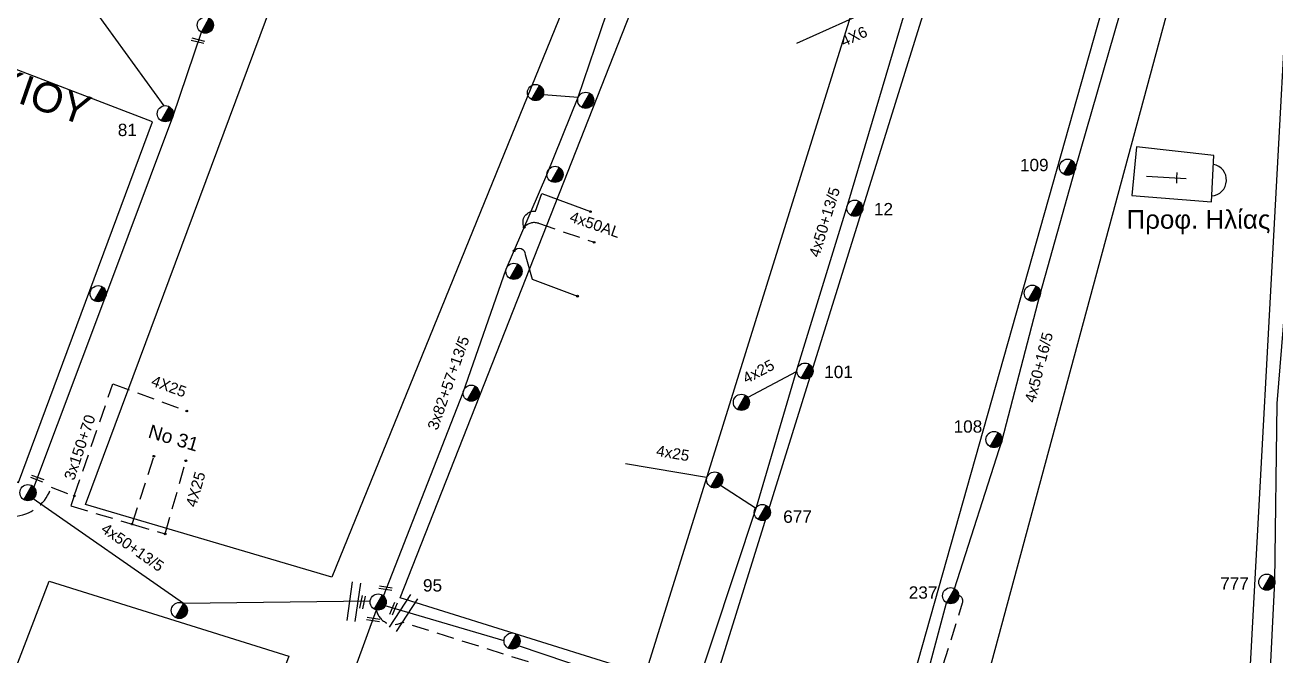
# Model space of a CAD drawing. Header units: millimetres. Extents: x 1421 to 7547, y 822 to 1873.
# Drawn here: x 6542.3 to 6724.9, y 973.6 to 1065.7 of the extents above; entities that cross this region are included whole.
import ezdxf
from ezdxf.enums import TextEntityAlignment as Align

# ---------------------------------------------------------------- set-up
doc = ezdxf.new("R2010")
doc.units = ezdxf.units.MM
doc.linetypes.add('DASHED', pattern=[19.05, 12.7, -6.35])
doc.layers.get('0').update_dxf_attribs({"lineweight": 30})
for name, color, linetype, lineweight in [('3x48+38', 7, 'Continuous', 30), ('3x82+57+13_5', 7, 'Continuous', 30), ('4x16CU', 7, 'Continuous', 30), ('4x50+13_5', 7, 'Continuous', 30), ('4x50+16_5', 7, 'Continuous', 30), ('TEXT_ΚΑΛΩΔΙΩΝ', 7, 'Continuous', 30), ('Άγνωστο εναέριο καλώδιο', 7, 'Continuous', 30), ('Γυμνά εναέρια ΧΤ και ΦΟΠ (3Φ)   4x50+16AL', 7, 'Continuous', 30), ('Εναέρια παροχή ΧΤ 4x25', 7, 'SYN_LINE', 30), ('Καλώδια ΧΤ   3x150+70AL', 7, 'DASHED', 30), ('Καλώδια ΧΤ   3x150AL+50CU', 7, 'DASHED', 30), ('Μηχανική τομή', 7, 'Continuous', 30), ('Στύλος ΦΜ', 7, 'Continuous', 30), ('Στύλος ΦΜ @ 1', 7, 'Continuous', 30), ('ΣΥΝ.ΚΑΛ4Χ6', 7, 'YPARXSK3X70+54', 30), ('Συνδέσεις', 7, 'Continuous', 30), ('Τομή', 7, 'Continuous', 30), ('Υπόβαθρο ΔΕΗ', 7, 'Continuous', 30), ('Υπόγεια Καλώδια Δικτύου ΧΤ   .10', 7, 'DASHED', 30), ('Υπόγεια Καλώδια Δικτύου ΧΤ   .15', 7, 'DASHED', 30), ('Υπόγεια Καλώδια Δικτύου ΧΤ  4X25', 7, 'DASHED', 30), ('Υπόγεια Καλώδια Δικτύου ΧΤ  4x50AL', 7, 'DASHED', 30)]:
    doc.layers.add(name, color=color, linetype=linetype, lineweight=lineweight)
doc.styles.add('arial', font='arial.ttf')
doc.styles.get("Standard").update_dxf_attribs({"font": 'arial.ttf'})
doc.linetypes.add('SYN_LINE', pattern='A,0.5,-0.0001,["/\\/\\/\\/",Standard,S=0.1,R=0,X=0,Y=-0.05],-0.25', length=0.7501)
doc.linetypes.add('YPARXSK3X70+54', pattern='A,2.5,[131,ltypeshp.shx,S=1,R=0,X=-9e-10,Y=0],-1e-11,[131,ltypeshp.shx,S=-1,R=180,X=2,Y=0],-4.1,[131,ltypeshp.shx,S=1,R=0,X=-0.1,Y=0],-1.9,2,0', length=10.5)

# ---------------------------------------------------------------- blocks, each defined once
blk = doc.blocks.new('ΥΠΑΡΧΩΝ ΤΣΙΜΕΝΤΕΝΙΟΣ ΣΤΥΛΟΣ')
at = {"layer": 'Στύλος ΦΜ'}
blk.add_hatch(color=7, dxfattribs=at).paths.add_polyline_path([(-1.29, -2.28, 0.574793), (2.62, 0, 0.268822), (1.3, 2.27)])
at = {"layer": 'Στύλος ΦΜ', "color": 7}
blk.add_line((-1.29, -2.28), (1.3, 2.27), dxfattribs=at)
blk.add_circle((0, 0), 2.62, dxfattribs=at)
at = {"layer": 'Στύλος ΦΜ', "flags": 4}
for tag, p in [('ΑΡΙΘΜΟΣ', (-4.68, 8.05)), ('ΤΥΠΟΣ', (-4.91, 3.03))]:
    blk.add_attdef(tag, p, '', height=4, dxfattribs=at)
blk = doc.blocks.new('ΜΗΧΑΝΙΚΗ ΤΟΜΗ')
at = {"layer": 'Μηχανική τομή', "lineweight": -3, "ltscale": 40}
for p, q in [((-3.78, 1.15), (3.8, 1.15)), ((3.8, -0.4), (-3.78, -0.4))]:
    blk.add_line(p, q, dxfattribs=at)
blk = doc.blocks.new('ΤΟΜΗ')
at = {"layer": 'Τομή', "lineweight": -3, "ltscale": 40}
for p, q in [((-11.37, 1.1), (11.37, 1.1)), ((11.37, -3.57), (-11.37, -3.57))]:
    blk.add_line(p, q, dxfattribs=at)
blk = doc.blocks.new('_ΣΥΝΔΕΣΗ')
at = {"layer": 'Συνδέσεις', "linetype": 'SYN_LINE', "ltscale": 40}
blk.add_hatch(color=256, dxfattribs=at).paths.add_polyline_path([(0.5, -0.01, 1), (-0.5, -0.01, 1)])
at = {"layer": 'Συνδέσεις'}
blk.add_circle((0, -0.01), 0.5, dxfattribs=at)

msp = doc.modelspace()

# ---------------------------------------------------------------- linework, layer by layer
at = {"layer": '3x48+38', "color": 173, "lineweight": -3, "ltscale": 0.2}
for points in [[(6612.3, 975.76), (6594.96, 980.89)], [(6639.63, 966.54), (6614.44, 975.06)]]:
    msp.add_lwpolyline(points, dxfattribs=at)
at = {"layer": '3x82+57+13_5', "color": 133, "lineweight": -3, "ltscale": 0.2}
for points in [[(6623.15, 1055.14), (6628.11, 1069.83)], [(6594.7, 982.31), (6606.34, 1012.05), (6612.61, 1030.05), (6618.57, 1043.83), (6623.15, 1055.14)]]:
    msp.add_lwpolyline(points, dxfattribs=at)
at = {"layer": '4x16CU', "color": 133, "lineweight": -3, "ltscale": 0.2}
for points in [[(6615.25, 1036.15, -0.597801), (6616.88, 1038.5), (6617.82, 1041.11), (6624.92, 1038.45)], [(6613.78, 1032.73, -0.751118), (6615.38, 1032.18), (6616.41, 1028.59), (6623.05, 1026.1)]]:
    msp.add_lwpolyline(points, format="xyb", dxfattribs=at)
at = {"layer": '4x50+13_5', "color": 1, "lineweight": -3, "ltscale": 0.2}
for points in [[(6604.87, 867.27), (6613.76, 894.93), (6621.98, 918.8), (6630.21, 942.14), (6639.63, 966.54), (6649.16, 995.31), (6655.14, 1015.5), (6662.51, 1039.52), (6671.74, 1070.54), (6673.25, 1092.76)], [(6592.74, 981.56), (6565.47, 981.22), (6543.53, 996.52)]]:
    msp.add_lwpolyline(points, dxfattribs=at)
at = {"layer": '4x50+13_5', "color": 133, "lineweight": -3, "ltscale": 0.2}
msp.add_lwpolyline([(6558.1, 885.65), (6567.35, 910.86), (6575.15, 931.37), (6584.61, 955.58), (6590.66, 972.03), (6593.66, 980.29)], dxfattribs=at)
at = {"layer": '4x50+16_5', "color": 5, "lineweight": -3, "ltscale": 0.2}
for points in [[(6678.12, 983.38), (6685.05, 1005.08), (6690.64, 1026.37), (6695.7, 1044.46), (6702.32, 1067.41), (6708.26, 1091.38), (6710.05, 1099.38)], [(6669.94, 955.02), (6676.96, 981.34)]]:
    msp.add_lwpolyline(points, dxfattribs=at)
at = {"layer": 'Άγνωστο εναέριο καλώδιο', "color": 27, "linetype": 'SYN_LINE', "lineweight": -3, "ltscale": 10}
msp.add_lwpolyline([(6562.65, 1053.91), (6549.94, 1071.44)], dxfattribs=at)
at = {"layer": 'Άγνωστο εναέριο καλώδιο', "color": 133, "lineweight": -3, "ltscale": 0.2}
msp.add_lwpolyline([(6618.06, 1055.57), (6623.15, 1055.14)], dxfattribs=at)
at = {"layer": 'Γυμνά εναέρια ΧΤ και ΦΟΠ (3Φ)   4x50+16AL', "color": 27, "lineweight": -3, "ltscale": 0.2}
for points in [[(6715.31, 851.6), (6716.87, 874.09), (6719.45, 898.69), (6722.2, 942.46), (6723.27, 952.14), (6724.89, 984.44), (6725.25, 1010.43), (6728.17, 1046.11), (6738.9, 1073.81)], [(6543.64, 998.18), (6554.16, 1026.17), (6563.92, 1052.31), (6568.09, 1064.66)]]:
    msp.add_lwpolyline(points, dxfattribs=at)
at = {"layer": 'Εναέρια παροχή ΧΤ 4x25', "color": 1, "linetype": 'SYN_LINE', "lineweight": -3, "ltscale": 10}
for points in [[(6655, 1015.04), (6647.92, 1011.31)], [(6641.88, 999.63), (6630.05, 1001.63)], [(6643.94, 998.48), (6649.06, 995.19)]]:
    msp.add_lwpolyline(points, dxfattribs=at)
at = {"layer": 'Καλώδια ΧΤ   3x150+70AL', "color": 27, "lineweight": -3, "ltscale": 0.2}
for points in [[(6549.53, 996.93), (6555.17, 1013.29)], [(6549.53, 996.93), (6549, 995.47), (6557.96, 992.82)], [(6557.96, 992.82), (6562.81, 991.39)]]:
    msp.add_lwpolyline(points, dxfattribs=at)
at = {"layer": 'Καλώδια ΧΤ   3x150AL+50CU', "color": 5, "lineweight": -3, "ltscale": 0.2}
msp.add_lwpolyline([(6687.87, 952.94), (6687.19, 951.28), (6671.9, 957.72), (6679.29, 981.31, 0.410708), (6678.71, 982.43, 15.077183)], format="xyb", dxfattribs=at)
at = {"layer": 'Καλώδια ΧΤ   3x150AL+50CU', "color": 151, "lineweight": -3, "ltscale": 0.2}
msp.add_lwpolyline([(6691.21, 951.57), (6689.17, 946.33), (6674.37, 952.07, -0.366495), (6663.99, 953.63), (6640.32, 962.46, -0.284131), (6637.69, 965.85), (6597.44, 978.48, -0.508514), (6593.66, 980.29, -12.225483)], format="xyb", dxfattribs=at)
at = {"layer": 'ΣΥΝ.ΚΑΛ4Χ6', "color": 1, "linetype": 'SYN_LINE', "lineweight": -3, "ltscale": 20}
msp.add_lwpolyline([(6671.74, 1070.54), (6655.02, 1062.99)], dxfattribs=at)
at = {"layer": 'Υπόβαθρο ΔΕΗ', "lineweight": -3, "ltscale": 0.2}
for points in [[(6551.15, 995.68), (6583.66, 1082.89), (6612.87, 1123.52), (6640.25, 1115.59), (6587.17, 985.08), (6551.15, 995.68)], [(6597.12, 982.03), (6648.57, 1112.63), (6675, 1105.73), (6632.9, 970.87), (6597.12, 982.03)], [(6641.99, 966.11), (6684.8, 1103.33), (6706.12, 1090.88), (6668.04, 956.04), (6641.99, 966.11)], [(6679, 955.79), (6713.61, 1083.92), (6716.32, 1085), (6727.15, 1079.74), (6719.69, 942.73), (6707.7, 942.15), (6679, 955.79)], [(6508.39, 1011.12), (6541.4, 998.89), (6560.97, 1051.57), (6526.03, 1064.93), (6508.39, 1011.12)], [(6706.16, 1043.61), (6711.95, 1043.29)], [(6710.55, 1043.37), (6710.51, 1042.58)], [(6710.59, 1044.15), (6710.55, 1043.37)], [(6545.85, 984.49), (6580.85, 973.51), (6550.74, 891.59), (6515.89, 906.58), (6545.85, 984.49)]]:
    msp.add_lwpolyline(points, dxfattribs=at)
msp.add_lwpolyline([(6704.68, 1047.9), (6704.03, 1040.82), (6715.63, 1039.88), (6716, 1046.66)], close=True, dxfattribs=at)
msp.add_arc((6715.51, 1043.05), 2.32, 274.1941, 79.6456, dxfattribs=at)
at = {"layer": 'Υπόγεια Καλώδια Δικτύου ΧΤ   .10', "color": 27, "lineweight": -3, "ltscale": 0.2}
msp.add_lwpolyline([(6537.09, 983.23), (6541.16, 993.99, 0.288556), (6546.17, 998.19), (6549.53, 996.93)], format="xyb", dxfattribs=at)
at = {"layer": 'Υπόγεια Καλώδια Δικτύου ΧΤ   .15', "color": 27, "lineweight": -3, "ltscale": 0.2}
msp.add_lwpolyline([(6557.96, 992.82), (6561.16, 1002.73)], dxfattribs=at)
at = {"layer": 'Υπόγεια Καλώδια Δικτύου ΧΤ  4X25', "color": 27, "lineweight": -3, "ltscale": 0.2}
for points in [[(6555.17, 1013.29), (6565.96, 1009.32)], [(6562.81, 991.39), (6565.82, 1002.07)]]:
    msp.add_lwpolyline(points, dxfattribs=at)
at = {"layer": 'Υπόγεια Καλώδια Δικτύου ΧΤ  4x50AL', "color": 133, "lineweight": -3, "ltscale": 0.2}
msp.add_lwpolyline([(6615.25, 1036.15, -0.307034), (6617.33, 1036.74), (6625.46, 1033.97)], format="xyb", dxfattribs=at)

# ---------------------------------------------------------------- block references
at = {"layer": 'Μηχανική τομή', "lineweight": -3}
for p, xscale, yscale, zscale, rotation in [((6567.55, 1063.31), 0.2499999999999188, 0.2499999999999188, 0.2499999999999188, 345.2179764250674), ((6544.09, 999.38), 0.2499999999999189, 0.2499999999999189, 0.2499999999999189, 340.0346925906369), ((6591.72, 981.39), 0.2499999999999189, 0.2499999999999189, 0.2499999999999189, 78.82452460292886), ((6594.98, 983.36), 0.2499999999999189, 0.2499999999999189, 0.2499999999999189, 351.4365265243808), ((6596.23, 980.44), 0.2499999999999189, 0.2499999999999189, 0.2499999999999189, 67.38956875776564), ((6593.18, 978.78), 0.2499999999999189, 0.2499999999999189, 0.2499999999999189, 351.4365265243808)]:
    msp.add_blockref('ΜΗΧΑΝΙΚΗ ΤΟΜΗ', p, dxfattribs=dict(at, xscale=xscale, yscale=yscale, zscale=zscale, rotation=rotation))
at = {"layer": 'Στύλος ΦΜ @ 1', "lineweight": -3, "ltscale": 40}
ref = msp.add_blockref('ΥΠΑΡΧΩΝ ΤΣΙΜΕΝΤΕΝΙΟΣ ΣΤΥΛΟΣ', (6568.67, 1065.68), dxfattribs=dict(at, xscale=0.4499999999998181, yscale=0.4499999999998181, zscale=0.4499999999998181))
ref.add_attrib('ΤΥΠΟΣ', '843', (6562.87, 1070.9), dxfattribs={"layer": 'Στύλος ΦΜ', "height": 1.8, "flags": 4})
at = {"layer": 'Στύλος ΦΜ @ 1', "lineweight": -3, "ltscale": 40, "xscale": 0.4499999999998181, "yscale": 0.4499999999998181, "zscale": 0.4499999999998181}
for p in [(6616.91, 1055.83), (6624.24, 1054.7), (6619.75, 1043.88), (6613.75, 1029.73), (6553.02, 1026.46), (6689.47, 1026.54), (6607.51, 1011.93), (6646.98, 1010.6), (6643.08, 999.27), (6564.88, 980.2), (6613.48, 975.74)]:
    msp.add_blockref('ΥΠΑΡΧΩΝ ΤΣΙΜΕΝΤΕΝΙΟΣ ΣΤΥΛΟΣ', p, dxfattribs=at)
at = {"layer": 'Στύλος ΦΜ @ 1', "lineweight": -3, "ltscale": 40}
ref = msp.add_blockref('ΥΠΑΡΧΩΝ ΤΣΙΜΕΝΤΕΝΙΟΣ ΣΤΥΛΟΣ', (6562.82, 1052.74), dxfattribs=dict(at, xscale=0.4499999999998181, yscale=0.4499999999998181, zscale=0.4499999999998181))
ref.add_attrib('ΤΥΠΟΣ', '81', (6555.88, 1049.48), dxfattribs={"layer": 'Στύλος ΦΜ', "height": 1.8, "flags": 4})
ref = msp.add_blockref('ΥΠΑΡΧΩΝ ΤΣΙΜΕΝΤΕΝΙΟΣ ΣΤΥΛΟΣ', (6694.62, 1044.93), dxfattribs=dict(at, xscale=0.4499999999998181, yscale=0.4499999999998181, zscale=0.4499999999998181))
ref.add_attrib('ΤΥΠΟΣ', '109', (6687.66, 1044.35), dxfattribs={"layer": 'Στύλος ΦΜ', "height": 1.8, "flags": 4})
ref = msp.add_blockref('ΥΠΑΡΧΩΝ ΤΣΙΜΕΝΤΕΝΙΟΣ ΣΤΥΛΟΣ', (6663.54, 1038.94), dxfattribs=dict(at, xscale=0.4499999999998181, yscale=0.4499999999998181, zscale=0.4499999999998181))
ref.add_attrib('ΤΥΠΟΣ', '12', (6666.33, 1037.91), dxfattribs={"layer": 'Στύλος ΦΜ', "height": 1.8, "flags": 4})
ref = msp.add_blockref('ΥΠΑΡΧΩΝ ΤΣΙΜΕΝΤΕΝΙΟΣ ΣΤΥΛΟΣ', (6656.27, 1015.16), dxfattribs=dict(at, xscale=0.4499999999998181, yscale=0.4499999999998181, zscale=0.4499999999998181))
ref.add_attrib('ΤΥΠΟΣ', '101', (6659.07, 1014.14), dxfattribs={"layer": 'Στύλος ΦΜ', "height": 1.8, "flags": 4})
ref = msp.add_blockref('ΥΠΑΡΧΩΝ ΤΣΙΜΕΝΤΕΝΙΟΣ ΣΤΥΛΟΣ', (6683.88, 1005.16), dxfattribs=dict(at, xscale=0.4499999999998181, yscale=0.4499999999998181, zscale=0.4499999999998181))
ref.add_attrib('ΤΥΠΟΣ', '108', (6677.97, 1006.17), dxfattribs={"layer": 'Στύλος ΦΜ', "height": 1.8, "flags": 4})
ref = msp.add_blockref('ΥΠΑΡΧΩΝ ΤΣΙΜΕΝΤΕΝΙΟΣ ΣΤΥΛΟΣ', (6542.76, 997.41), dxfattribs=dict(at, xscale=0.4499999999998181, yscale=0.4499999999998181, zscale=0.4499999999998181))
ref.add_attrib('ΤΥΠΟΣ', '82', (6537.55, 1002.75), dxfattribs={"layer": 'Στύλος ΦΜ', "height": 1.8, "flags": 4})
ref = msp.add_blockref('ΥΠΑΡΧΩΝ ΤΣΙΜΕΝΤΕΝΙΟΣ ΣΤΥΛΟΣ', (6650.03, 994.52), dxfattribs=dict(at, xscale=0.4499999999998181, yscale=0.4499999999998181, zscale=0.4499999999998181))
ref.add_attrib('ΤΥΠΟΣ', '677', (6653.08, 993.01), dxfattribs={"layer": 'Στύλος ΦΜ', "height": 1.8, "flags": 4})
ref = msp.add_blockref('ΥΠΑΡΧΩΝ ΤΣΙΜΕΝΤΕΝΙΟΣ ΣΤΥΛΟΣ', (6593.92, 981.44), dxfattribs=dict(at, xscale=0.4499999999998181, yscale=0.4499999999998181, zscale=0.4499999999998181))
ref.add_attrib('ΤΥΠΟΣ', '95', (6600.46, 982.97), dxfattribs={"layer": 'Στύλος ΦΜ', "height": 1.8, "flags": 4})
ref = msp.add_blockref('ΥΠΑΡΧΩΝ ΤΣΙΜΕΝΤΕΝΙΟΣ ΣΤΥΛΟΣ', (6723.72, 984.34), dxfattribs=dict(at, xscale=0.4499999999998181, yscale=0.4499999999998181, zscale=0.4499999999998181))
ref.add_attrib('ΤΥΠΟΣ', '777', (6716.91, 983.24), dxfattribs={"layer": 'Στύλος ΦΜ', "height": 1.8, "flags": 4})
ref = msp.add_blockref('ΥΠΑΡΧΩΝ ΤΣΙΜΕΝΤΕΝΙΟΣ ΣΤΥΛΟΣ', (6677.54, 982.36), dxfattribs=dict(at, xscale=0.4499999999998181, yscale=0.4499999999998181, zscale=0.4499999999998181))
ref.add_attrib('ΤΥΠΟΣ', '237', (6671.42, 981.93), dxfattribs={"layer": 'Στύλος ΦΜ', "height": 1.8, "flags": 4})
at = {"layer": 'Συνδέσεις', "lineweight": -3, "xscale": 0.25, "yscale": 0.25, "zscale": 0.25}
for p in [(6624.92, 1038.45), (6615.25, 1036.15), (6625.46, 1033.97), (6613.78, 1032.73), (6623.05, 1026.1), (6565.96, 1009.33), (6561.16, 1002.73), (6565.82, 1002.07), (6549.53, 996.93), (6557.96, 992.82), (6562.81, 991.39)]:
    msp.add_blockref('_ΣΥΝΔΕΣΗ', p, dxfattribs=at)
at = {"layer": 'Τομή', "lineweight": -3, "xscale": 0.2499999999998872, "yscale": 0.2499999999998872, "zscale": 0.2499999999998872}
for p, rotation in [((6590.65, 981.43), 261.996206683505), ((6597.88, 979.66), 236.8707656334141)]:
    msp.add_blockref('ΤΟΜΗ', p, dxfattribs=dict(at, rotation=rotation))

# ---------------------------------------------------------------- texts
at = {"lineweight": -3, "ltscale": 40, "insert": (6530.32, 1062.7), "char_height": 4, "width": 51.144, "attachment_point": 1, "rotation": 340.8523, "style": 'arial'}
msp.add_mtext('{\\H1.083x;ΦΑΚΙΟΥ}', dxfattribs=at)
at = {"layer": 'TEXT_ΚΑΛΩΔΙΩΝ', "lineweight": -3, "ltscale": 0.2}
for s, rotation, p in [('4Χ6', 24.2787, (6663.41, 1064.04)), ('4x50+13/5', 72.9369, (6659.1, 1036.92)), ('4x50AL', 341.1541, (6625.6, 1036.56)), ('4x50+16/5', 75.3118, (6690.42, 1015.71)), ('3x82+57+13/5', 70.7636, (6604.17, 1013.43)), ('4x25', 27.7646, (6649.46, 1015.11)), ('4X25', 339.8456, (6563.36, 1012.94)), ('3x150+70', 71.3712, (6550.32, 1004.03)), ('4x25', 350.3633, (6636.97, 1003.18)), ('4X25', 74.2498, (6567.24, 997.9)), ('4x50+13/5', 325.1038, (6558.06, 989.44))]:
    msp.add_text(s, height=1.6, rotation=rotation, dxfattribs=at).set_placement(p, align=Align.MIDDLE_CENTER)
at = {"layer": 'Υπόβαθρο ΔΕΗ', "lineweight": -3, "ltscale": 40, "insert": (6703.23, 1038.66), "char_height": 2.5, "width": 24.7713, "attachment_point": 1, "style": 'arial'}
msp.add_mtext('{\\H1.083x;Προφ. Ηλίας}', dxfattribs=at)
at = {"layer": 'Υπόβαθρο ΔΕΗ', "lineweight": -3, "insert": (6560.74, 1007.41), "char_height": 2, "attachment_point": 1, "rotation": 343.6342}
msp.add_mtext_dynamic_manual_height_columns('Νο 31', width=17.2548, gutter_width=12.5, heights=[0], dxfattribs=at)

doc.saveas('drawing.dxf')
